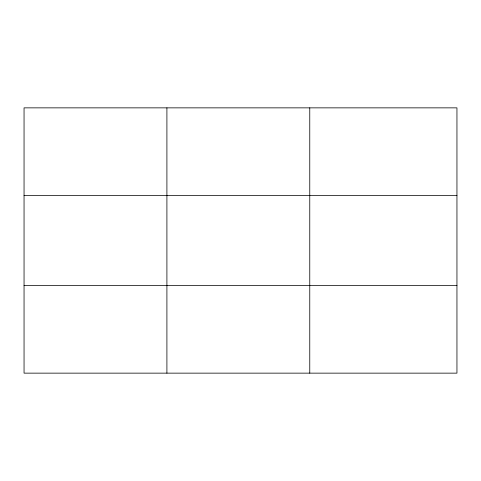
<?xml version="1.0" encoding="UTF-8"?>
<svg xmlns="http://www.w3.org/2000/svg" width="481" height="481" viewBox="0 0 481 481"><rect width="100%" height="100%" fill="white"/><g stroke="black" fill="none" stroke-linecap="round" stroke-linejoin="round"><path stroke-width="0.72" d="M166.907 373.142L166.907 107.858M309.764 373.142L309.764 107.858M456.95 285.6L456.95 373.142L24.05 373.142L24.05 107.858L456.95 107.858L456.95 285.6L24.05 285.6M24.05 195.4L456.95 195.4"/></g></svg>
